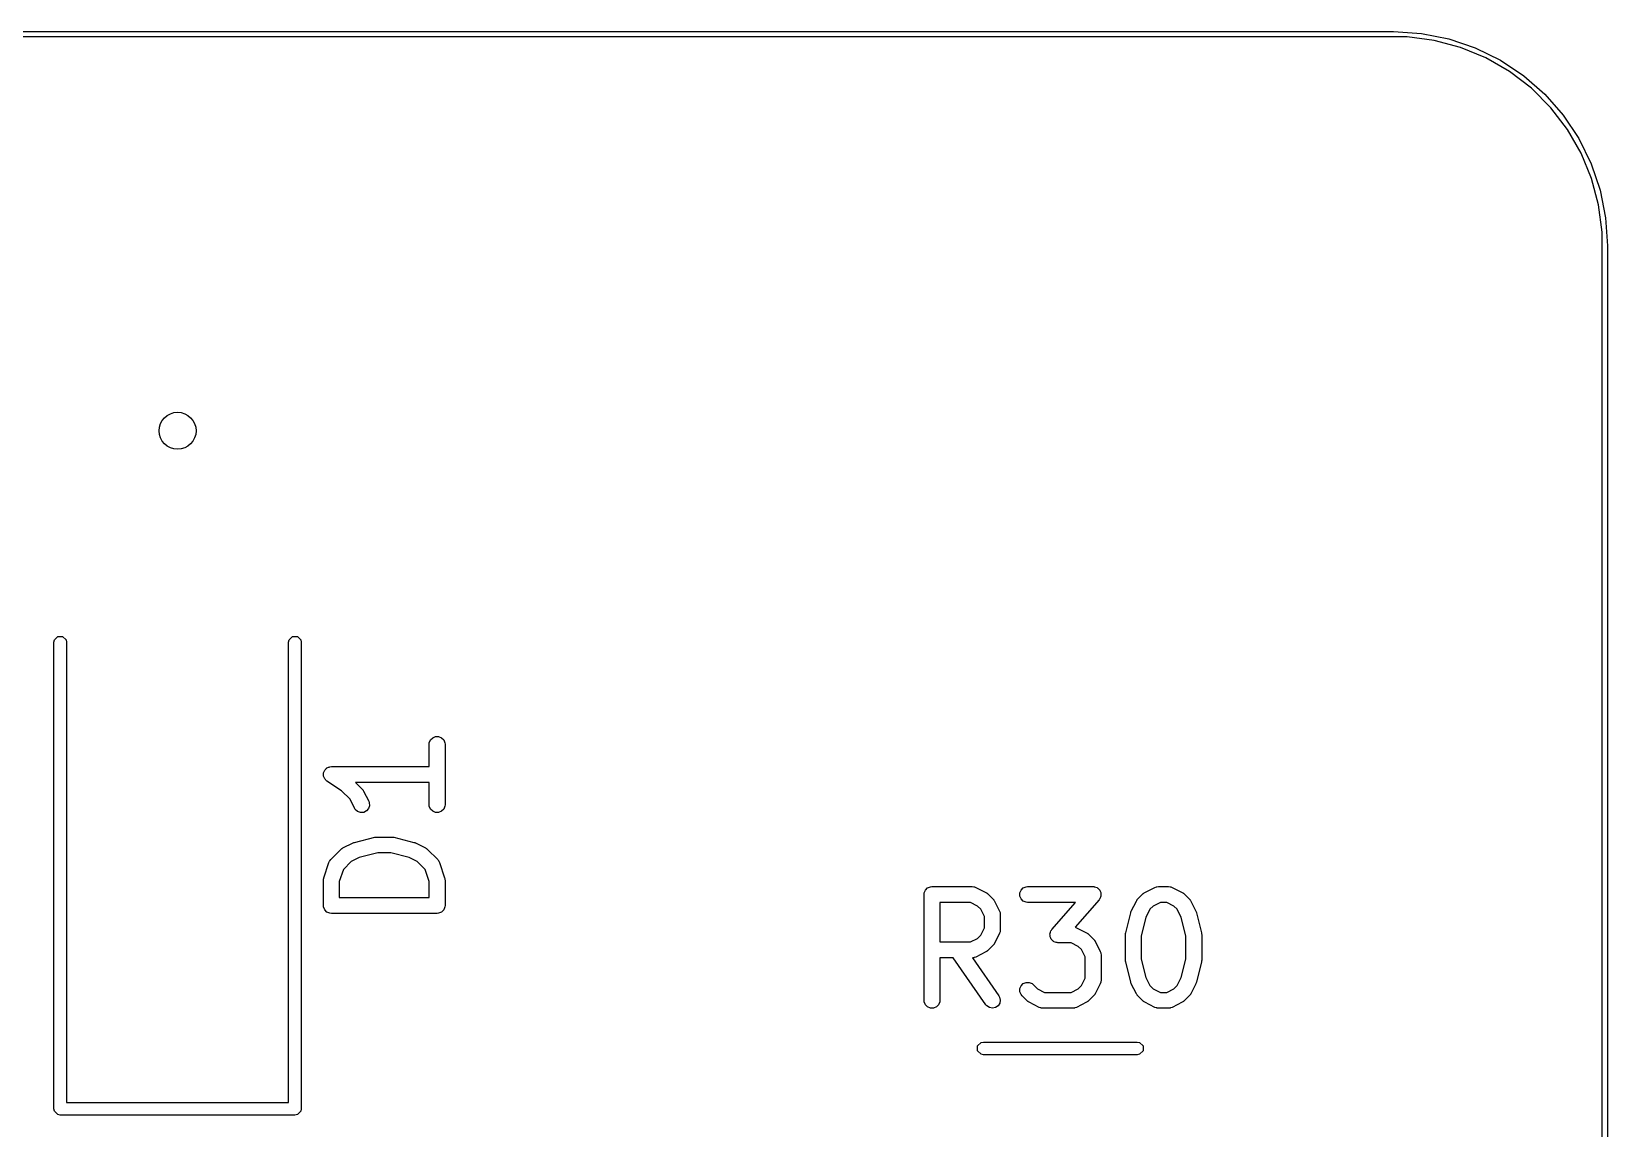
# Model space of a CAD drawing. Header units: millimetres. Extents: x 113.4 to 170.4, y -113 to -74.5.
# Drawn here: x 155.52 to 170.42, y -84.85 to -74.47 of the extents above; entities that cross this region are included whole.
import ezdxf

# ---------------------------------------------------------------- set-up
doc = ezdxf.new("R2010")
doc.units = ezdxf.units.MM
doc.layers.add('F.Silkscreen', color=41, linetype='CONTINUOUS', true_color=0xf2eda1)

msp = doc.modelspace()

# ---------------------------------------------------------------- linework, layer by layer
at = {"layer": 'F.Silkscreen', "linetype": 'CONTINUOUS'}
for p, q in [((115.4, -74.475), (168.4, -74.475)), ((168.4, -74.525), (115.4, -74.525)), ((168.4, -74.475), (168.664316, -74.492324)), ((168.529448, -74.525), (168.4, -74.525)), ((168.78613, -74.558792), (168.529448, -74.525)), ((168.664316, -74.492324), (168.924109, -74.544)), ((169.036205, -74.6258), (168.78613, -74.558792)), ((168.924109, -74.544), (169.174934, -74.629144)), ((169.275395, -74.724875), (169.036205, -74.6258)), ((169.174934, -74.629144), (169.4125, -74.746298)), ((169.499606, -74.854323), (169.275395, -74.724875)), ((169.4125, -74.746298), (169.632742, -74.893459)), ((169.705003, -75.01193), (169.499606, -74.854323)), ((169.632742, -74.893459), (169.831892, -75.068108)), ((169.88807, -75.194997), (169.705003, -75.01193)), ((169.831892, -75.068108), (170.006541, -75.267258)), ((170.045677, -75.400394), (169.88807, -75.194997)), ((170.006541, -75.267258), (170.153702, -75.4875)), ((170.175125, -75.624605), (170.045677, -75.400394)), ((170.153702, -75.4875), (170.270856, -75.725066)), ((170.2742, -75.863795), (170.175125, -75.624605)), ((170.270856, -75.725066), (170.356, -75.975891)), ((170.341208, -76.11387), (170.2742, -75.863795)), ((170.356, -75.975891), (170.407676, -76.235684)), ((170.375, -76.370552), (170.341208, -76.11387)), ((170.407676, -76.235684), (170.425, -76.5)), ((170.375, -76.5), (170.375, -76.370552)), ((170.375, -111), (170.375, -76.5)), ((170.425, -76.5), (170.425, -111)), ((155.734567, -80.227039), (155.767039, -80.194567)), ((155.767039, -80.194567), (155.812961, -80.194567)), ((155.812961, -80.194567), (155.845433, -80.227039)), ((157.954567, -80.227039), (157.987039, -80.194567)), ((157.987039, -80.194567), (158.032961, -80.194567)), ((158.032961, -80.194567), (158.065433, -80.227039)), ((155.73, -80.25), (155.734567, -80.227039)), ((155.73, -84.66), (155.73, -80.25)), ((155.845433, -80.227039), (155.85, -80.25)), ((155.85, -80.25), (155.85, -84.6)), ((157.95, -80.25), (157.954567, -80.227039)), ((157.95, -84.6), (157.95, -80.25)), ((158.065433, -80.227039), (158.07, -80.25)), ((158.07, -80.25), (158.07, -84.66)), ((159.279819, -81.214285), (159.28126, -81.199653)), ((159.279819, -81.424999), (159.279819, -81.214285)), ((159.28126, -81.199653), (159.292459, -81.172617)), ((159.292459, -81.172617), (159.313151, -81.151925)), ((159.313151, -81.151925), (159.340187, -81.140726)), ((159.340187, -81.140726), (159.369451, -81.140726)), ((159.369451, -81.140726), (159.396487, -81.151925)), ((159.396487, -81.151925), (159.417179, -81.172617)), ((159.417179, -81.172617), (159.428378, -81.199653)), ((159.428378, -81.199653), (159.429819, -81.214285)), ((159.429819, -81.214285), (159.429819, -81.785713)), ((158.279819, -81.500078), (158.28126, -81.492793)), ((158.28126, -81.507282), (158.279819, -81.500078)), ((158.28126, -81.485367), (158.284072, -81.478578)), ((158.28126, -81.492793), (158.28126, -81.485367)), ((158.28126, -81.514631), (158.28126, -81.507282)), ((158.284101, -81.521491), (158.28126, -81.514631)), ((158.284072, -81.478578), (158.285498, -81.47137)), ((158.285558, -81.528772), (158.284101, -81.521491)), ((158.285498, -81.47137), (158.289617, -81.465191)), ((158.289646, -81.534877), (158.285558, -81.528772)), ((158.289617, -81.465191), (158.292459, -81.458331)), ((158.292459, -81.541667), (158.289646, -81.534877)), ((158.292459, -81.458331), (158.297654, -81.453135)), ((158.297654, -81.453135), (158.301731, -81.447021)), ((158.301731, -81.447021), (158.3079, -81.442889)), ((158.3079, -81.442889), (158.313151, -81.437639)), ((158.313151, -81.437639), (158.31994, -81.434826)), ((158.31994, -81.434826), (158.326046, -81.430738)), ((158.326046, -81.430738), (158.333326, -81.429281)), ((158.333326, -81.429281), (158.340187, -81.42644)), ((158.340187, -81.42644), (158.354663, -81.425014)), ((158.354663, -81.425014), (158.35474, -81.424999)), ((158.35474, -81.424999), (158.354766, -81.425004)), ((158.354766, -81.425004), (158.354819, -81.424999)), ((158.354819, -81.424999), (159.279819, -81.424999)), ((158.297709, -81.546917), (158.292459, -81.541667)), ((158.301841, -81.553087), (158.297709, -81.546917)), ((158.313099, -81.562307), (158.301841, -81.553087)), ((158.313151, -81.562359), (158.313099, -81.562307)), ((158.313173, -81.562368), (158.313151, -81.562359)), ((158.313216, -81.562403), (158.313173, -81.562368)), ((158.449894, -81.653521), (158.313216, -81.562403)), ((158.531275, -81.734902), (158.449894, -81.653521)), ((159.279819, -81.574999), (158.583504, -81.574999)), ((158.583504, -81.574999), (158.645947, -81.637442)), ((158.645947, -81.637442), (158.650667, -81.643192)), ((158.650667, -81.643192), (158.652164, -81.644491)), ((158.652164, -81.644491), (158.653583, -81.646745)), ((158.653583, -81.646745), (158.655275, -81.648807)), ((158.655275, -81.648807), (158.656033, -81.650639)), ((158.656033, -81.650639), (158.659996, -81.656934)), ((158.659996, -81.656934), (158.707615, -81.752172)), ((159.279819, -81.785713), (159.279819, -81.574999)), ((158.573451, -81.819254), (158.531275, -81.734902)), ((158.581283, -81.831697), (158.573451, -81.819254)), ((158.603391, -81.85087), (158.581283, -81.831697)), ((158.70569, -81.822855), (158.686517, -81.844962)), ((158.714944, -81.795093), (158.70569, -81.822855)), ((158.707615, -81.752172), (158.71287, -81.765903)), ((158.71287, -81.765903), (158.714944, -81.795093)), ((159.28126, -81.800345), (159.279819, -81.785713)), ((159.292459, -81.827381), (159.28126, -81.800345)), ((159.313151, -81.848073), (159.292459, -81.827381)), ((159.417179, -81.827381), (159.396487, -81.848073)), ((159.428378, -81.800345), (159.417179, -81.827381)), ((159.429819, -81.785713), (159.428378, -81.800345)), ((158.631152, -81.860124), (158.603391, -81.85087)), ((158.660342, -81.85805), (158.631152, -81.860124)), ((158.686517, -81.844962), (158.660342, -81.85805)), ((159.340187, -81.859272), (159.313151, -81.848073)), ((159.369451, -81.859272), (159.340187, -81.859272)), ((159.396487, -81.848073), (159.369451, -81.859272)), ((158.574724, -82.141524), (158.7652, -82.093905)), ((158.7652, -82.093905), (158.767736, -82.093529)), ((158.767736, -82.093529), (158.768758, -82.093107)), ((158.768758, -82.093107), (158.77427, -82.092564)), ((158.77427, -82.092564), (158.779744, -82.091755)), ((158.779744, -82.091755), (158.780836, -82.091917)), ((158.780836, -82.091917), (158.78339, -82.091666)), ((158.78339, -82.091666), (158.926247, -82.091666)), ((158.926247, -82.091666), (158.9288, -82.091917)), ((158.9288, -82.091917), (158.929893, -82.091755)), ((158.929893, -82.091755), (158.935366, -82.092564)), ((158.935366, -82.092564), (158.940879, -82.093107)), ((158.940879, -82.093107), (158.9419, -82.093529)), ((158.9419, -82.093529), (158.944437, -82.093905)), ((158.944437, -82.093905), (159.134913, -82.141524)), ((158.349405, -82.304109), (158.444643, -82.208871)), ((158.444643, -82.208871), (158.450393, -82.20415)), ((158.450393, -82.20415), (158.451692, -82.202654)), ((158.451692, -82.202654), (158.453946, -82.201234)), ((158.453946, -82.201234), (158.456008, -82.199543)), ((158.456008, -82.199543), (158.45784, -82.198784)), ((158.45784, -82.198784), (158.464135, -82.194822)), ((158.464135, -82.194822), (158.559373, -82.147203)), ((158.559373, -82.147203), (158.560442, -82.146793)), ((158.560442, -82.146793), (158.560878, -82.146471)), ((158.560878, -82.146471), (158.567014, -82.144278)), ((158.567014, -82.144278), (158.573104, -82.141948)), ((158.573104, -82.141948), (158.573644, -82.141909)), ((158.573644, -82.141909), (158.574724, -82.141524)), ((158.792624, -82.241666), (158.61909, -82.285049)), ((158.917013, -82.241666), (158.792624, -82.241666)), ((159.090547, -82.285049), (158.917013, -82.241666)), ((159.134913, -82.141524), (159.135992, -82.141909)), ((159.135992, -82.141909), (159.136532, -82.141948)), ((159.136532, -82.141948), (159.142613, -82.144275)), ((159.142613, -82.144275), (159.148759, -82.146471)), ((159.148759, -82.146471), (159.149194, -82.146793)), ((159.149194, -82.146793), (159.150264, -82.147203)), ((159.150264, -82.147203), (159.245502, -82.194822)), ((159.245502, -82.194822), (159.251798, -82.198785)), ((159.251798, -82.198785), (159.253628, -82.199543)), ((159.253628, -82.199543), (159.255686, -82.201232)), ((159.255686, -82.201232), (159.257945, -82.202654)), ((159.257945, -82.202654), (159.259244, -82.204152)), ((159.259244, -82.204152), (159.264994, -82.208871)), ((159.264994, -82.208871), (159.360233, -82.304109)), ((158.283668, -82.476282), (158.331287, -82.333425)), ((158.331287, -82.333425), (158.337281, -82.32)), ((158.337281, -82.32), (158.339046, -82.317964)), ((158.339046, -82.317964), (158.340078, -82.315474)), ((158.340078, -82.315474), (158.349405, -82.304109)), ((158.46799, -82.397655), (158.429819, -82.512169)), ((158.542103, -82.323543), (158.46799, -82.397655)), ((158.61909, -82.285049), (158.542103, -82.323543)), ((159.167534, -82.323543), (159.090547, -82.285049)), ((159.241648, -82.397656), (159.167534, -82.323543)), ((159.279819, -82.512169), (159.241648, -82.397656)), ((159.360233, -82.304109), (159.369561, -82.315474)), ((159.369561, -82.315474), (159.370592, -82.317964)), ((159.370592, -82.317964), (159.372357, -82.319999)), ((159.372357, -82.319999), (159.378351, -82.333425)), ((159.378351, -82.333425), (159.42597, -82.476281)), ((158.279819, -82.499999), (158.280548, -82.492593)), ((158.279819, -82.738094), (158.279819, -82.499999)), ((158.280408, -82.490619), (158.280998, -82.488021)), ((158.280548, -82.492593), (158.280408, -82.490619)), ((158.280998, -82.488021), (158.28126, -82.485367)), ((158.28126, -82.485367), (158.282018, -82.483535)), ((158.282018, -82.483535), (158.283668, -82.476282)), ((158.429819, -82.512169), (158.429819, -82.663094)), ((159.279819, -82.663094), (159.279819, -82.512169)), ((159.42597, -82.476281), (159.427619, -82.483536)), ((159.427619, -82.483536), (159.428378, -82.485367)), ((159.428378, -82.485367), (159.428639, -82.48802)), ((159.428639, -82.48802), (159.42923, -82.490618)), ((159.42923, -82.490618), (159.429089, -82.492592)), ((159.429089, -82.492592), (159.429819, -82.499999)), ((159.429819, -82.499999), (159.429819, -82.738094)), ((163.973354, -82.593151), (163.994046, -82.572459)), ((163.994046, -82.572459), (164.021082, -82.56126)), ((164.021082, -82.56126), (164.035714, -82.559819)), ((164.035714, -82.559819), (164.416666, -82.559819)), ((164.416666, -82.559819), (164.431298, -82.56126)), ((164.431298, -82.56126), (164.433787, -82.562291)), ((164.433787, -82.562291), (164.436475, -82.562482)), ((164.436475, -82.562482), (164.450207, -82.567737)), ((164.450207, -82.567737), (164.545445, -82.615356)), ((164.878116, -82.593151), (164.898808, -82.572459)), ((164.898808, -82.572459), (164.925844, -82.56126)), ((164.925844, -82.56126), (164.940476, -82.559819)), ((164.940476, -82.559819), (165.559523, -82.559819)), ((165.559523, -82.559819), (165.567261, -82.560581)), ((165.567261, -82.560581), (165.569229, -82.56045)), ((165.569229, -82.56045), (165.570584, -82.560908)), ((165.570584, -82.560908), (165.574155, -82.56126)), ((165.574155, -82.56126), (165.585412, -82.565923)), ((165.585412, -82.565923), (165.59695, -82.569825)), ((165.59695, -82.569825), (165.598854, -82.57149)), ((165.598854, -82.57149), (165.601191, -82.572459)), ((165.601191, -82.572459), (165.609801, -82.581069)), ((165.609801, -82.581069), (165.618974, -82.589095)), ((166.049792, -82.615356), (166.14503, -82.567737)), ((166.14503, -82.567737), (166.158761, -82.562482)), ((166.158761, -82.562482), (166.16145, -82.56229)), ((166.16145, -82.56229), (166.163939, -82.56126)), ((166.163939, -82.56126), (166.178571, -82.559819)), ((166.178571, -82.559819), (166.273809, -82.559819)), ((166.273809, -82.559819), (166.288441, -82.56126)), ((166.288441, -82.56126), (166.29093, -82.562291)), ((166.29093, -82.562291), (166.293618, -82.562482)), ((166.293618, -82.562482), (166.30735, -82.567737)), ((166.30735, -82.567737), (166.402588, -82.615356)), ((158.429819, -82.663094), (159.279819, -82.663094)), ((163.960714, -82.634819), (163.962155, -82.620187)), ((163.960714, -83.634819), (163.960714, -82.634819)), ((163.962155, -82.620187), (163.973354, -82.593151)), ((164.398961, -82.709819), (164.110714, -82.709819)), ((164.110714, -82.709819), (164.110714, -83.083628)), ((164.467477, -82.744077), (164.398961, -82.709819)), ((164.545445, -82.615356), (164.551744, -82.61932)), ((164.551744, -82.61932), (164.553572, -82.620078)), ((164.553572, -82.620078), (164.555628, -82.621766)), ((164.555628, -82.621766), (164.557888, -82.623188)), ((164.557888, -82.623188), (164.559187, -82.624686)), ((164.559187, -82.624686), (164.564937, -82.629405)), ((164.564937, -82.629405), (164.612556, -82.677024)), ((164.612556, -82.677024), (164.617274, -82.682773)), ((164.617274, -82.682773), (164.618773, -82.684073)), ((164.618773, -82.684073), (164.620194, -82.686332)), ((164.620194, -82.686332), (164.621883, -82.688389)), ((164.621883, -82.688389), (164.62264, -82.690216)), ((164.62264, -82.690216), (164.626605, -82.696516)), ((164.626605, -82.696516), (164.674224, -82.791754)), ((164.866917, -82.620187), (164.878116, -82.593151)), ((164.866917, -82.649451), (164.866917, -82.620187)), ((164.878116, -82.676487), (164.866917, -82.649451)), ((164.898808, -82.697179), (164.878116, -82.676487)), ((164.925844, -82.708378), (164.898808, -82.697179)), ((164.940476, -82.709819), (164.925844, -82.708378)), ((165.394241, -82.709819), (164.940476, -82.709819)), ((165.169747, -82.966383), (165.394241, -82.709819)), ((165.615966, -82.684207), (165.38907, -82.943516)), ((165.620487, -82.677882), (165.615966, -82.684207)), ((165.618974, -82.589095), (165.620096, -82.591364)), ((165.620096, -82.591364), (165.621883, -82.593151)), ((165.621883, -82.676487), (165.620487, -82.677882)), ((165.621883, -82.593151), (165.626543, -82.604401)), ((165.622431, -82.675163), (165.621883, -82.676487)), ((165.624517, -82.672246), (165.622431, -82.675163)), ((165.628418, -82.660708), (165.624517, -82.672246)), ((165.626543, -82.604401), (165.631946, -82.615327)), ((165.633082, -82.649451), (165.628418, -82.660708)), ((165.631946, -82.615327), (165.632114, -82.61785)), ((165.632114, -82.61785), (165.633082, -82.620187)), ((165.633082, -82.620187), (165.633082, -82.632371)), ((165.633082, -82.632371), (165.633892, -82.644525)), ((165.633892, -82.644525), (165.633082, -82.64692)), ((165.633082, -82.64692), (165.633082, -82.649451)), ((165.921013, -82.791754), (165.968632, -82.696516)), ((165.968632, -82.696516), (165.972596, -82.690216)), ((165.972596, -82.690216), (165.973354, -82.688389)), ((165.973354, -82.688389), (165.975042, -82.686332)), ((165.975042, -82.686332), (165.976464, -82.684073)), ((165.976464, -82.684073), (165.977962, -82.682773)), ((165.977962, -82.682773), (165.982681, -82.677024)), ((165.982681, -82.677024), (166.0303, -82.629405)), ((166.0303, -82.629405), (166.036049, -82.624686)), ((166.036049, -82.624686), (166.037349, -82.623188)), ((166.037349, -82.623188), (166.039608, -82.621766)), ((166.039608, -82.621766), (166.041665, -82.620078)), ((166.041665, -82.620078), (166.043492, -82.61932)), ((166.043492, -82.61932), (166.049792, -82.615356)), ((166.196276, -82.709819), (166.12776, -82.744077)), ((166.256104, -82.709819), (166.196276, -82.709819)), ((166.32462, -82.744077), (166.256104, -82.709819)), ((166.402588, -82.615356), (166.408887, -82.61932)), ((166.408887, -82.61932), (166.410715, -82.620078)), ((166.410715, -82.620078), (166.412771, -82.621766)), ((166.412771, -82.621766), (166.415031, -82.623188)), ((166.415031, -82.623188), (166.41633, -82.624686)), ((166.41633, -82.624686), (166.42208, -82.629405)), ((166.42208, -82.629405), (166.469699, -82.677024)), ((166.469699, -82.677024), (166.474417, -82.682773)), ((166.474417, -82.682773), (166.475916, -82.684073)), ((166.475916, -82.684073), (166.477337, -82.686332)), ((166.477337, -82.686332), (166.479026, -82.688389)), ((166.479026, -82.688389), (166.479783, -82.690216)), ((166.479783, -82.690216), (166.483748, -82.696516)), ((166.483748, -82.696516), (166.531367, -82.791754)), ((158.28126, -82.752726), (158.279819, -82.738094)), ((158.292459, -82.779762), (158.28126, -82.752726)), ((158.313151, -82.800454), (158.292459, -82.779762)), ((158.340187, -82.811653), (158.313151, -82.800454)), ((158.354819, -82.813094), (158.340187, -82.811653)), ((159.354819, -82.813094), (158.354819, -82.813094)), ((159.369451, -82.811653), (159.354819, -82.813094)), ((159.396487, -82.800454), (159.369451, -82.811653)), ((159.417179, -82.779762), (159.396487, -82.800454)), ((159.428378, -82.752726), (159.417179, -82.779762)), ((159.429819, -82.738094), (159.428378, -82.752726)), ((164.497884, -82.774484), (164.467477, -82.744077)), ((164.532142, -82.843), (164.497884, -82.774484)), ((164.532142, -82.950447), (164.532142, -82.843)), ((164.674224, -82.791754), (164.679479, -82.805485)), ((164.679479, -82.805485), (164.67967, -82.808174)), ((164.67967, -82.808174), (164.680701, -82.810663)), ((164.680701, -82.810663), (164.682142, -82.825295)), ((164.682142, -82.825295), (164.682142, -82.968152)), ((165.867715, -82.997581), (165.915334, -82.807105)), ((165.915334, -82.807105), (165.915719, -82.806025)), ((165.915719, -82.806025), (165.915758, -82.805486)), ((165.915758, -82.805486), (165.918085, -82.799404)), ((165.918085, -82.799404), (165.920281, -82.793259)), ((165.920281, -82.793259), (165.920603, -82.792823)), ((165.920603, -82.792823), (165.921013, -82.791754)), ((166.058859, -82.851471), (166.015476, -83.025005)), ((166.097353, -82.774484), (166.058859, -82.851471)), ((166.12776, -82.744077), (166.097353, -82.774484)), ((166.355027, -82.774484), (166.32462, -82.744077)), ((166.39352, -82.851471), (166.355027, -82.774484)), ((166.436904, -83.025005), (166.39352, -82.851471)), ((166.531367, -82.791754), (166.531776, -82.792823)), ((166.531776, -82.792823), (166.532099, -82.793259)), ((166.532099, -82.793259), (166.534291, -82.799395)), ((166.534291, -82.799395), (166.536622, -82.805485)), ((166.536622, -82.805485), (166.53666, -82.806025)), ((166.53666, -82.806025), (166.537046, -82.807105)), ((166.537046, -82.807105), (166.584665, -82.997581)), ((164.467477, -83.04937), (164.497884, -83.018963)), ((164.497884, -83.018963), (164.532142, -82.950447)), ((164.674224, -83.001693), (164.626605, -83.096931)), ((164.679479, -82.987962), (164.674224, -83.001693)), ((164.67967, -82.985272), (164.679479, -82.987962)), ((164.680701, -82.982784), (164.67967, -82.985272)), ((164.682142, -82.968152), (164.680701, -82.982784)), ((165.151821, -83.006065), (165.152631, -83.003669)), ((165.152631, -83.018218), (165.151821, -83.006065)), ((165.152631, -83.001139), (165.157294, -82.989881)), ((165.152631, -83.003669), (165.152631, -83.001139)), ((165.152631, -83.030403), (165.152631, -83.018218)), ((165.157294, -82.989881), (165.161196, -82.978344)), ((165.161196, -82.978344), (165.163281, -82.975426)), ((165.163281, -82.975426), (165.16383, -82.974103)), ((165.16383, -82.974103), (165.165225, -82.972707)), ((165.165225, -82.972707), (165.169747, -82.966383)), ((165.38907, -82.943516), (165.402588, -82.948689)), ((165.402588, -82.948689), (165.497826, -82.996308)), ((165.497826, -82.996308), (165.504125, -83.000272)), ((165.504125, -83.000272), (165.505953, -83.00103)), ((165.505953, -83.00103), (165.508009, -83.002718)), ((165.508009, -83.002718), (165.510269, -83.00414)), ((165.510269, -83.00414), (165.511568, -83.005638)), ((165.511568, -83.005638), (165.517318, -83.010357)), ((165.517318, -83.010357), (165.564937, -83.057976)), ((165.865476, -83.015771), (165.865727, -83.013217)), ((165.865476, -83.253866), (165.865476, -83.015771)), ((165.865565, -83.012125), (165.866374, -83.006651)), ((165.865727, -83.013217), (165.865565, -83.012125)), ((165.866374, -83.006651), (165.866917, -83.001139)), ((165.866917, -83.001139), (165.867339, -83.000117)), ((165.867339, -83.000117), (165.867715, -82.997581)), ((166.015476, -83.025005), (166.015476, -83.244632)), ((166.436904, -83.244632), (166.436904, -83.025005)), ((166.584665, -82.997581), (166.58504, -83.000117)), ((166.58504, -83.000117), (166.585463, -83.001139)), ((166.585463, -83.001139), (166.586005, -83.006651)), ((166.586005, -83.006651), (166.586815, -83.012125)), ((166.586815, -83.012125), (166.586652, -83.013217)), ((166.586652, -83.013217), (166.586904, -83.015771)), ((166.586904, -83.015771), (166.586904, -83.253866)), ((164.110714, -83.083628), (164.398961, -83.083628)), ((164.398961, -83.083628), (164.467477, -83.04937)), ((164.551744, -83.174126), (164.545445, -83.178091)), ((164.553572, -83.173369), (164.551744, -83.174126)), ((164.555628, -83.17168), (164.553572, -83.173369)), ((164.557888, -83.170259), (164.555628, -83.17168)), ((164.559187, -83.16876), (164.557888, -83.170259)), ((164.564937, -83.164042), (164.559187, -83.16876)), ((164.612556, -83.116423), (164.564937, -83.164042)), ((164.617274, -83.110673), (164.612556, -83.116423)), ((164.618773, -83.109374), (164.617274, -83.110673)), ((164.620194, -83.107114), (164.618773, -83.109374)), ((164.621883, -83.105058), (164.620194, -83.107114)), ((164.62264, -83.10323), (164.621883, -83.105058)), ((164.626605, -83.096931), (164.62264, -83.10323)), ((165.153598, -83.032739), (165.152631, -83.030403)), ((165.153767, -83.035263), (165.153598, -83.032739)), ((165.159169, -83.046188), (165.153767, -83.035263)), ((165.16383, -83.057439), (165.159169, -83.046188)), ((165.165616, -83.059225), (165.16383, -83.057439)), ((165.166739, -83.061495), (165.165616, -83.059225)), ((165.175911, -83.06952), (165.166739, -83.061495)), ((165.184522, -83.078131), (165.175911, -83.06952)), ((165.186858, -83.079099), (165.184522, -83.078131)), ((165.188763, -83.080765), (165.186858, -83.079099)), ((165.2003, -83.084666), (165.188763, -83.080765)), ((165.211558, -83.08933), (165.2003, -83.084666)), ((165.215128, -83.089681), (165.211558, -83.08933)), ((165.216484, -83.09014), (165.215128, -83.089681)), ((165.218451, -83.090008), (165.216484, -83.09014)), ((165.22619, -83.090771), (165.218451, -83.090008)), ((165.351342, -83.090771), (165.22619, -83.090771)), ((165.419858, -83.125029), (165.351342, -83.090771)), ((165.450265, -83.155436), (165.419858, -83.125029)), ((165.484523, -83.223952), (165.450265, -83.155436)), ((165.564937, -83.057976), (165.569655, -83.063725)), ((165.569655, -83.063725), (165.571154, -83.065025)), ((165.571154, -83.065025), (165.572575, -83.067284)), ((165.572575, -83.067284), (165.574264, -83.069341)), ((165.574264, -83.069341), (165.575021, -83.071168)), ((165.575021, -83.071168), (165.578986, -83.077468)), ((165.578986, -83.077468), (165.626605, -83.172706)), ((165.626605, -83.172706), (165.63186, -83.186437)), ((164.23476, -83.233628), (164.110714, -83.233628)), ((164.110714, -83.233628), (164.110714, -83.634819)), ((164.5457, -83.677829), (164.23476, -83.233628)), ((164.431298, -83.232187), (164.417781, -83.233518)), ((164.417781, -83.233518), (164.668585, -83.59181)), ((164.433787, -83.231155), (164.431298, -83.232187)), ((164.436475, -83.230965), (164.433787, -83.231155)), ((164.450207, -83.22571), (164.436475, -83.230965)), ((164.545445, -83.178091), (164.450207, -83.22571)), ((165.484523, -83.426637), (165.484523, -83.223952)), ((165.63186, -83.186437), (165.632051, -83.189126)), ((165.632051, -83.189126), (165.633082, -83.191615)), ((165.633082, -83.191615), (165.634523, -83.206247)), ((165.634523, -83.206247), (165.634523, -83.444342)), ((165.865727, -83.256419), (165.865476, -83.253866)), ((165.865565, -83.257512), (165.865727, -83.256419)), ((165.866374, -83.262985), (165.865565, -83.257512)), ((165.866917, -83.268498), (165.866374, -83.262985)), ((165.867339, -83.269519), (165.866917, -83.268498)), ((165.867715, -83.272056), (165.867339, -83.269519)), ((165.915334, -83.462532), (165.867715, -83.272056)), ((166.015476, -83.244632), (166.058859, -83.418166)), ((166.39352, -83.418166), (166.436904, -83.244632)), ((166.584665, -83.272056), (166.537046, -83.462532)), ((166.58504, -83.269519), (166.584665, -83.272056)), ((166.585463, -83.268498), (166.58504, -83.269519)), ((166.586005, -83.262985), (166.585463, -83.268498)), ((166.586815, -83.257512), (166.586005, -83.262985)), ((166.586904, -83.253866), (166.586652, -83.256419)), ((166.586652, -83.256419), (166.586815, -83.257512)), ((164.898809, -83.477219), (164.925845, -83.466021)), ((164.925845, -83.466021), (164.955108, -83.466021)), ((164.955108, -83.466021), (164.982144, -83.47722)), ((165.450264, -83.495153), (165.484523, -83.426637)), ((165.63186, -83.464152), (165.626605, -83.477883)), ((165.632051, -83.461462), (165.63186, -83.464152)), ((165.633082, -83.458974), (165.632051, -83.461462)), ((165.634523, -83.444342), (165.633082, -83.458974)), ((165.915719, -83.463611), (165.915334, -83.462532)), ((165.915758, -83.464151), (165.915719, -83.463611)), ((165.918085, -83.470232), (165.915758, -83.464151)), ((165.920281, -83.476378), (165.918085, -83.470232)), ((166.058859, -83.418166), (166.097353, -83.495153)), ((166.355026, -83.495153), (166.39352, -83.418166)), ((166.534291, -83.470241), (166.532099, -83.476378)), ((166.536622, -83.464152), (166.534291, -83.470241)), ((166.53666, -83.463611), (166.536622, -83.464152)), ((166.537046, -83.462532), (166.53666, -83.463611)), ((164.668585, -83.59181), (164.675795, -83.604623)), ((164.675795, -83.604623), (164.682124, -83.633194)), ((164.866917, -83.524948), (164.878116, -83.497912)), ((164.866917, -83.554211), (164.866917, -83.524948)), ((164.878115, -83.581247), (164.866917, -83.554211)), ((164.887442, -83.592612), (164.878115, -83.581247)), ((164.878116, -83.497912), (164.898809, -83.477219)), ((164.935061, -83.640232), (164.887442, -83.592612)), ((164.982144, -83.47722), (164.99351, -83.486548)), ((164.99351, -83.486548), (165.032522, -83.525561)), ((165.032522, -83.525561), (165.101038, -83.559819)), ((165.101038, -83.559819), (165.351342, -83.559819)), ((165.351342, -83.559819), (165.419857, -83.525561)), ((165.419857, -83.525561), (165.450264, -83.495153)), ((165.564937, -83.592613), (165.517319, -83.640232)), ((165.569655, -83.586863), (165.564937, -83.592613)), ((165.571154, -83.585564), (165.569655, -83.586863)), ((165.572575, -83.583305), (165.571154, -83.585564)), ((165.574265, -83.581247), (165.572575, -83.583305)), ((165.575022, -83.579417), (165.574265, -83.581247)), ((165.578986, -83.573121), (165.575022, -83.579417)), ((165.626605, -83.477883), (165.578986, -83.573121)), ((165.920603, -83.476813), (165.920281, -83.476378)), ((165.921013, -83.477883), (165.920603, -83.476813)), ((165.968632, -83.573121), (165.921013, -83.477883)), ((165.972595, -83.579417), (165.968632, -83.573121)), ((165.973353, -83.581247), (165.972595, -83.579417)), ((165.975042, -83.583305), (165.973353, -83.581247)), ((165.976464, -83.585564), (165.975042, -83.583305)), ((165.977962, -83.586863), (165.976464, -83.585564)), ((165.98268, -83.592612), (165.977962, -83.586863)), ((166.030299, -83.640232), (165.98268, -83.592612)), ((166.097353, -83.495153), (166.12776, -83.525561)), ((166.12776, -83.525561), (166.196276, -83.559819)), ((166.196276, -83.559819), (166.256104, -83.559819)), ((166.256104, -83.559819), (166.324619, -83.525561)), ((166.324619, -83.525561), (166.355026, -83.495153)), ((166.469699, -83.592613), (166.422081, -83.640232)), ((166.474417, -83.586863), (166.469699, -83.592613)), ((166.475916, -83.585564), (166.474417, -83.586863)), ((166.477337, -83.583305), (166.475916, -83.585564)), ((166.479027, -83.581247), (166.477337, -83.583305)), ((166.479784, -83.579417), (166.479027, -83.581247)), ((166.483748, -83.573121), (166.479784, -83.579417)), ((166.531367, -83.477883), (166.483748, -83.573121)), ((166.531776, -83.476813), (166.531367, -83.477883)), ((166.532099, -83.476378), (166.531776, -83.476813)), ((163.962155, -83.649451), (163.960714, -83.634819)), ((163.973354, -83.676487), (163.962155, -83.649451)), ((163.994046, -83.697179), (163.973354, -83.676487)), ((164.021082, -83.708378), (163.994046, -83.697179)), ((164.050346, -83.708378), (164.021082, -83.708378)), ((164.077382, -83.697179), (164.050346, -83.708378)), ((164.098074, -83.676487), (164.077382, -83.697179)), ((164.109273, -83.649451), (164.098074, -83.676487)), ((164.110714, -83.634819), (164.109273, -83.649451)), ((164.555271, -83.688989), (164.5457, -83.677829)), ((164.57995, -83.704716), (164.555271, -83.688989)), ((164.608767, -83.709802), (164.57995, -83.704716)), ((164.637338, -83.703472), (164.608767, -83.709802)), ((164.661312, -83.68669), (164.637338, -83.703472)), ((164.677039, -83.662012), (164.661312, -83.68669)), ((164.682124, -83.633194), (164.677039, -83.662012)), ((164.94081, -83.64495), (164.935061, -83.640232)), ((164.942111, -83.64645), (164.94081, -83.64495)), ((164.94437, -83.647872), (164.942111, -83.64645)), ((164.946427, -83.64956), (164.94437, -83.647872)), ((164.948254, -83.650317), (164.946427, -83.64956)), ((164.954554, -83.654282), (164.948254, -83.650317)), ((165.049792, -83.701901), (164.954554, -83.654282)), ((165.063523, -83.707156), (165.049792, -83.701901)), ((165.066212, -83.707347), (165.063523, -83.707156)), ((165.068701, -83.708378), (165.066212, -83.707347)), ((165.083333, -83.709819), (165.068701, -83.708378)), ((165.369047, -83.709819), (165.083333, -83.709819)), ((165.383679, -83.708378), (165.369047, -83.709819)), ((165.386168, -83.707346), (165.383679, -83.708378)), ((165.388856, -83.707156), (165.386168, -83.707346)), ((165.402588, -83.701901), (165.388856, -83.707156)), ((165.497826, -83.654282), (165.402588, -83.701901)), ((165.504125, -83.650317), (165.497826, -83.654282)), ((165.505953, -83.64956), (165.504125, -83.650317)), ((165.508009, -83.647872), (165.505953, -83.64956)), ((165.510269, -83.64645), (165.508009, -83.647872)), ((165.511569, -83.64495), (165.510269, -83.64645)), ((165.517319, -83.640232), (165.511569, -83.64495)), ((166.036048, -83.64495), (166.030299, -83.640232)), ((166.037349, -83.64645), (166.036048, -83.64495)), ((166.039608, -83.647872), (166.037349, -83.64645)), ((166.041665, -83.64956), (166.039608, -83.647872)), ((166.043492, -83.650317), (166.041665, -83.64956)), ((166.049792, -83.654282), (166.043492, -83.650317)), ((166.14503, -83.701901), (166.049792, -83.654282)), ((166.158761, -83.707156), (166.14503, -83.701901)), ((166.16145, -83.707347), (166.158761, -83.707156)), ((166.163939, -83.708378), (166.16145, -83.707347)), ((166.178571, -83.709819), (166.163939, -83.708378)), ((166.273809, -83.709819), (166.178571, -83.709819)), ((166.288441, -83.708378), (166.273809, -83.709819)), ((166.29093, -83.707346), (166.288441, -83.708378)), ((166.293618, -83.707156), (166.29093, -83.707346)), ((166.30735, -83.701901), (166.293618, -83.707156)), ((166.402588, -83.654282), (166.30735, -83.701901)), ((166.408887, -83.650317), (166.402588, -83.654282)), ((166.410715, -83.64956), (166.408887, -83.650317)), ((166.412771, -83.647872), (166.410715, -83.64956)), ((166.415031, -83.64645), (166.412771, -83.647872)), ((166.416331, -83.64495), (166.415031, -83.64645)), ((166.422081, -83.640232), (166.416331, -83.64495)), ((164.467503, -84.067039), (164.499975, -84.034567)), ((164.467503, -84.112961), (164.467503, -84.067039)), ((164.499975, -84.034567), (164.522936, -84.03)), ((164.522936, -84.03), (165.977064, -84.03)), ((165.977064, -84.03), (166.000025, -84.034567)), ((166.000025, -84.034567), (166.032497, -84.067039)), ((166.032497, -84.067039), (166.032497, -84.112961)), ((164.499975, -84.145433), (164.467503, -84.112961)), ((164.522936, -84.15), (164.499975, -84.145433)), ((165.977064, -84.15), (164.522936, -84.15)), ((166.000025, -84.145433), (165.977064, -84.15)), ((166.032497, -84.112961), (166.000025, -84.145433)), ((155.734567, -84.682961), (155.73, -84.66)), ((155.85, -84.6), (157.95, -84.6)), ((158.07, -84.66), (158.065433, -84.682961)), ((155.767039, -84.715433), (155.734567, -84.682961)), ((155.79, -84.72), (155.767039, -84.715433)), ((158.01, -84.72), (155.79, -84.72)), ((158.032961, -84.715433), (158.01, -84.72)), ((158.065433, -84.682961), (158.032961, -84.715433))]:
    msp.add_line(p, q, dxfattribs=at)
at = {"layer": 'F.Silkscreen'}
msp.add_circle((156.9, -78.25), 0.175, dxfattribs=at)
msp.add_circle((156.9, -78.25), 0.175, dxfattribs=at)

doc.saveas('drawing.dxf')
